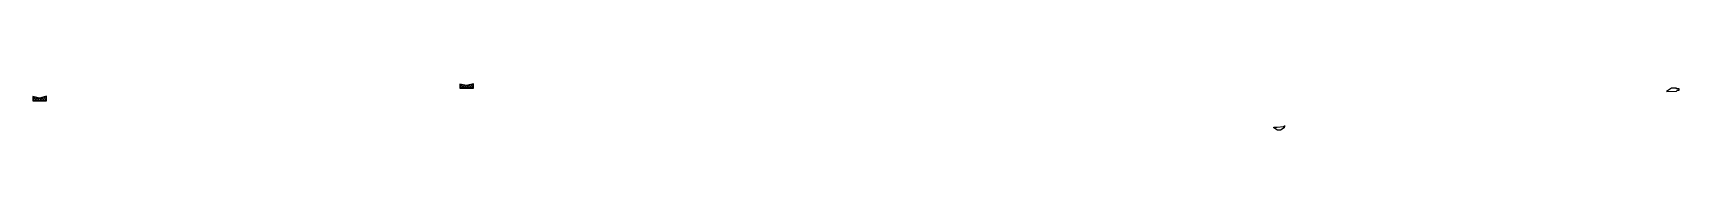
# Model space of a CAD drawing. Extents: x -717 to 1451, y -133302 to 233.
# Drawn here: x -397.2 to -92.7, y -97870.6 to -97862 of the extents above; entities that cross this region are included whole.
import ezdxf

# ---------------------------------------------------------------- set-up
doc = ezdxf.new("R2010")
doc.units = 0
doc.layers.add('Объём_2563', color=7, linetype='Continuous', true_color=0xff8000)
doc.layers.add('Объём_2620', color=2, linetype='Continuous', true_color=0xffff00)

msp = doc.modelspace()

# ---------------------------------------------------------------- hatches: boundary and pattern name
h = msp.add_hatch()
h.set_pattern_fill('ANSI37', color=256, scale=0.1)
h.set_pattern_definition([(45, (-316.9954, -97862.33397), (-0.22451, 0.22451), []), (135, (-316.9954, -97862.33397), (-0.22451, -0.22451), [])])
h.paths.add_polyline_path([(-318.245, -97862.084), (-318.245, -97862.837), (-315.74, -97862.837), (-315.746, -97862.009), (-317.003, -97862.334)])
h = msp.add_hatch()
h.set_pattern_fill('ANSI37', color=256, scale=0.1)
h.set_pattern_definition([(45, (-395.9954, -97864.65897), (-0.22451, 0.22451), []), (135, (-395.9954, -97864.65897), (-0.22451, -0.22451), [])])
h.paths.add_polyline_path([(-397.245, -97864.409), (-397.245, -97865.162), (-394.74, -97865.162), (-394.746, -97864.334), (-396.003, -97864.659)])

# ---------------------------------------------------------------- linework, layer by layer
for points in [[(-318.245, -97862.084), (-318.245, -97862.837), (-315.74, -97862.837), (-315.746, -97862.009), (-317.003, -97862.334), (-318.245, -97862.084)], [(-397.245, -97864.409), (-397.245, -97865.162), (-394.74, -97865.162), (-394.746, -97864.334), (-396.003, -97864.659), (-397.245, -97864.409)]]:
    msp.add_lwpolyline(points)
at = {"layer": 'Объём_2563', "color": 250, "flags": 128}
msp.add_lwpolyline([(-92.97, -97863.227), (-92.67, -97863.218), (-92.67, -97862.953), (-93.169, -97862.953), (-93.169, -97862.808), (-94.07, -97862.844), (-95.006, -97863.468), (-93.155, -97863.412), (-92.97, -97863.227)], dxfattribs=at)
at = {"layer": 'Объём_2620', "flags": 128}
msp.add_lwpolyline([(-165.546, -97869.798), (-165.754, -97869.936), (-165.754, -97870.176), (-166.443, -97870.636), (-166.964, -97870.636), (-167.654, -97870.176), (-167.654, -97870.064), (-167.399, -97870.046), (-167.15, -97870.049), (-167.021, -97870.036), (-165.861, -97869.951), (-165.617, -97869.802), (-165.546, -97869.798), (-165.546, -97869.798)], dxfattribs=at)

doc.saveas('drawing.dxf')
